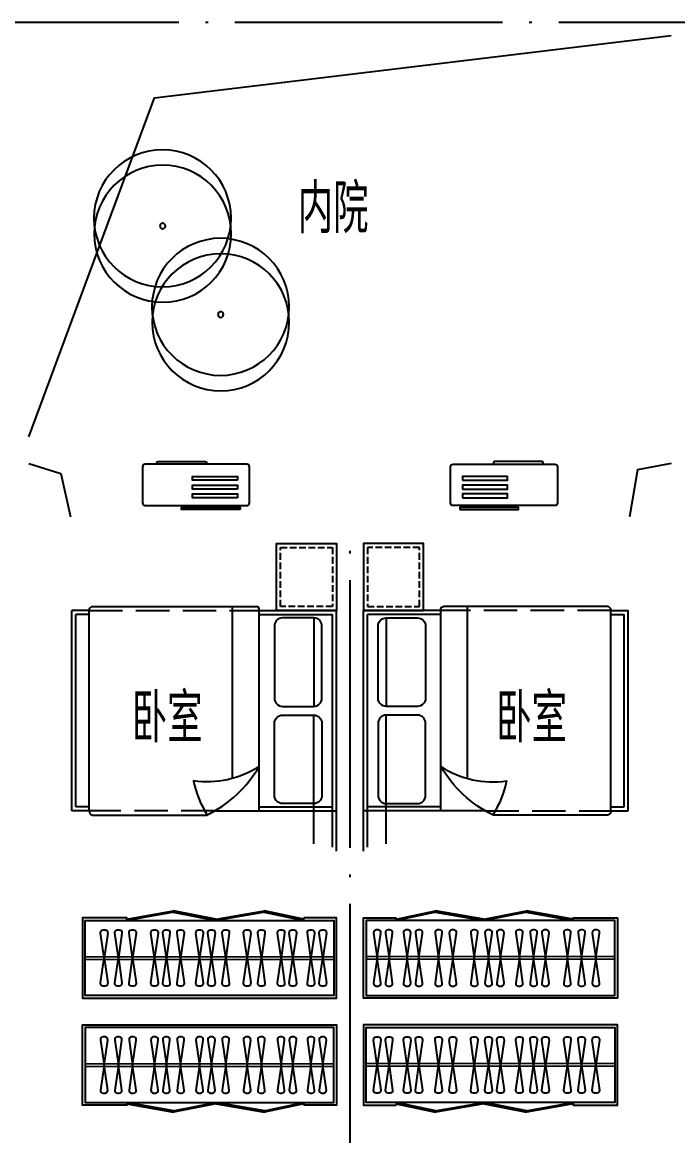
# Model space of a CAD drawing. Extents: x 921942 to 1159542, y -958603 to -790785.
# Drawn here: x 947431 to 952331, y -899241 to -890912 of the extents above; entities that cross this region are included whole.
import ezdxf

# ---------------------------------------------------------------- set-up
doc = ezdxf.new("R2010")
doc.units = 0
doc.header["$LTSCALE"] = 1000
doc.header["$MEASUREMENT"] = 0
doc.linetypes.add('DASH', pattern=[0.35, 0.25, -0.1])
doc.linetypes.add('DOTE', pattern=[2.42, 2, -0.2, 0.02, -0.2])
doc.layers.get('0').update_dxf_attribs({"linetype": 'CONTINUOUS'})
for name, color, linetype in [('DOTE', 1, 'DOTE'), ('TT', 7, 'CONTINUOUS'), ('家具', 8, 'CONTINUOUS'), ('树', 86, 'CONTINUOUS'), ('看线', 2, 'CONTINUOUS'), ('空调', 8, 'CONTINUOUS'), ('造型墙', 55, 'CONTINUOUS'), ('面积线', 3, 'CONTINUOUS')]:
    doc.layers.add(name, color=color, linetype=linetype)
doc.styles.get("Standard").update_dxf_attribs({"font": 'GBENOR', "bigfont": 'GBCBIG'})

# ---------------------------------------------------------------- blocks, each defined once
blk = doc.blocks.new('空调机')
at = {"layer": '空调', "color": 8}
for p, q in [((2416486.3, -275315.1), (2416486.3, -275325.1)), ((2416849.2, -275305.1), (2416496.3, -275305.1)), ((2416859.2, -275325.1), (2416859.2, -275315.1))]:
    blk.add_line(p, q, dxfattribs=at)
blk.add_lwpolyline([(2416186, -275325.1), (2416946, -275325.1, -0.414214), (2416966, -275345.1), (2416966, -275615.1, -0.414214), (2416946, -275635.1), (2416186, -275635.1, -0.414214), (2416166, -275615.1), (2416166, -275345.1, -0.414214)], format="xyb", close=True, dxfattribs=at)
for points in [[(2416256.4, -275445), (2416591.9, -275445), (2416591.9, -275416.1), (2416256.4, -275416.1)], [(2416256.4, -275510.8), (2416591.9, -275510.8), (2416591.9, -275481.9), (2416256.4, -275481.9)], [(2416256.4, -275576.6), (2416591.9, -275576.6), (2416591.9, -275547.7), (2416256.4, -275547.7)], [(2416235.2, -275664.2), (2416675.1, -275664.2), (2416675.1, -275649.1), (2416235.2, -275649.1)]]:
    blk.add_lwpolyline(points, close=True, dxfattribs=at)
for centre, start, end in [((2416496.3, -275315.1), 90, 180), ((2416849.2, -275315.1), 0, 90)]:
    blk.add_arc(centre, 10, start, end, dxfattribs=at)
blk = doc.blocks.new('dgfgf')
at = {"layer": '家具'}
blk.add_lwpolyline([(7597.4, -62676.2), (7147.4, -62676.2), (7147.4, -63176.2), (7597.4, -63176.2), (7597.4, -62676.2), (7517.4, -62676.2)], dxfattribs=at)
at = {"layer": '家具', "color": 251, "linetype": 'DASH', "ltscale": 0.2}
blk.add_lwpolyline([(7567.4, -62706.2), (7177.4, -62706.2), (7177.4, -63146.2), (7567.4, -63146.2)], close=True, dxfattribs=at)
blk = doc.blocks.new('c001')
at = {"layer": '家具'}
for p, q in [((772222.2, -862958.6), (772222.2, -861458.6)), ((772352.2, -861458.6), (772222.2, -861458.6)), ((772352.2, -861488.6), (772252.2, -861488.6)), ((772252.2, -862928.6), (772252.2, -861488.6)), ((772352.2, -862958.6), (772352.2, -861458.6)), ((772372.2, -861428.6), (773603, -861428.6)), ((773422.7, -862706), (773422.7, -861428.6)), ((773623, -862958.6), (773623, -861448.6)), ((773623, -861458.6), (774202.1, -861458.6)), ((773623, -861488.6), (774172.1, -861488.6)), ((772352.2, -862958.6), (772222.2, -862958.6)), ((772352.2, -862928.6), (772252.2, -862928.6)), ((772372.2, -862988.6), (773235.1, -862988.6)), ((773289.8, -862958.6), (774202.1, -862958.6)), ((773623, -862928.6), (774172.1, -862928.6))]:
    blk.add_line(p, q, dxfattribs=at)
at = {"layer": '家具', "linetype": 'DASH'}
for p, q in [((772352.2, -861458.6), (773623, -861458.6)), ((773289.8, -862958.6), (772352.2, -862958.6))]:
    blk.add_line(p, q, dxfattribs=at)
at = {"layer": '家具'}
for points in [[(774032.3, -861514), (773796.9, -861514, 0.414214), (773736.9, -861574), (773736.9, -862115.8, 0.414214), (773796.9, -862175.8), (774032.3, -862175.8, 0.414214), (774092.3, -862115.8), (774092.3, -861574, 0.414214)], [(774032.3, -862903.1), (773796.9, -862903.1, -0.414214), (773736.9, -862843.1), (773736.9, -862301.4, -0.414214), (773796.9, -862241.4), (774032.3, -862241.4, -0.414214), (774092.3, -862301.4), (774092.3, -862843.1, -0.414214)]]:
    blk.add_lwpolyline(points, format="xyb", close=True, dxfattribs=at)
blk.add_lwpolyline([(773623, -862625.9, -0.180302), (773131.3, -862734, 0.088637), (773235.1, -862988.5, -28871.271551)], format="xyb", dxfattribs=at)
for centre, radius, start, end in [((772382.8, -861457.3), 30.7, 110.30826, 182.31161), ((773603, -861448.6), 20, 0, 90), ((772810.6, -862145.3), 944, 296.72269, 329.39253), ((772382.9, -862959.8), 30.7, 177.68478, 249.64336)]:
    blk.add_arc(centre, radius, start, end, dxfattribs=at)
at = {"layer": '家具', "extrusion": (0, 0, -1), "zscale": -1}
blk.add_blockref('dgfgf', (-781349.6, -798282.4), dxfattribs=at)
blk = doc.blocks.new('$plan$00000428')
for centre, radius in [((-44.7, 29.2), 445), ((38.8, -26.7), 445), ((-2.9, 1.3), 18.1)]:
    blk.add_circle(centre, radius)
at = {"width": 0.8, "flags": 9}
for tag in ['YSIZE', 'XSIZE']:
    blk.add_attdef(tag, (-5.1, 0), '', height=0.2, dxfattribs=at)
blk = doc.blocks.new('asfsdgdfhfgj')
at = {"layer": 'DOTE', "linetype": 'DOTE'}
for p, q in [((-9100, 4892.3), (16361.3, 4892.3)), ((-3400, -13382.1), (-3400, 1092.3))]:
    blk.add_line(p, q, dxfattribs=at)

msp = doc.modelspace()

# ---------------------------------------------------------------- linework, layer by layer
at = {"layer": '家具'}
for p, q in [((949611, -895367.5), (949611, -896029.3)), ((949750.9, -897082.1), (949750.9, -895342.1)), ((949780.9, -897112.1), (949780.9, -895312.1)), ((949980.9, -897112.1), (949980.9, -895312.1)), ((950010.9, -897082.1), (950010.9, -895342.1)), ((950150.7, -895367.5), (950150.7, -896029.3)), ((949611, -897056.6), (949611, -896094.9)), ((950150.7, -897056.6), (950150.7, -896094.9)), ((949535.6, -897632.1), (949535.6, -897612.1)), ((950226.2, -897632.1), (950226.2, -897612.1)), ((949535.6, -898992.1), (949535.6, -899012.1)), ((950226.2, -898992.1), (950226.2, -899012.1))]:
    msp.add_line(p, q, dxfattribs=at)
at = {"layer": '家具', "color": 8}
for p, q in [((947900.9, -897901.7), (949760.9, -897902.1)), ((947900.9, -897921.7), (949760.9, -897922.1)), ((951860.9, -897901.7), (950000.9, -897902.1)), ((951860.9, -897921.7), (950000.9, -897922.1)), ((947900.9, -898702.4), (949760.9, -898702.1)), ((947900.9, -898722.4), (949760.9, -898722.1)), ((951860.9, -898702.4), (950000.9, -898702.1)), ((951860.9, -898722.4), (950000.9, -898722.1))]:
    msp.add_line(p, q, dxfattribs=at)
at = {"layer": '家具'}
for points in [[(948211.7, -897631.7), (948211.7, -897611.7), (947880.9, -897611.7), (947880.9, -898211.7), (949780.9, -898212.1), (949780.9, -897612.1), (949535.6, -897612.1)], [(948212.9, -897631.7), (949535.6, -897632.1), (949760.9, -897632.1), (949760.9, -898192.1), (947900.9, -898191.7), (947900.9, -897631.7), (948212.9, -897631.7)], [(951550.1, -897631.7), (951550.1, -897611.7), (951880.9, -897611.7), (951880.9, -898211.7), (949980.9, -898212.1), (949980.9, -897612.1), (950226.2, -897612.1)], [(951548.9, -897631.7), (950226.2, -897632.1), (950000.9, -897632.1), (950000.9, -898192.1), (951860.9, -898191.7), (951860.9, -897631.7), (951548.9, -897631.7)], [(948211.7, -898992.4), (948211.7, -899012.4), (947880.9, -899012.4), (947880.9, -898412.4), (949780.9, -898412.1), (949780.9, -899012.1), (949535.6, -899012.1)], [(948212.9, -898992.4), (949535.6, -898992.1), (949760.9, -898992.1), (949760.9, -898432.1), (947900.9, -898432.4), (947900.9, -898992.4), (948212.9, -898992.4)], [(951550.1, -898992.4), (951550.1, -899012.4), (951880.9, -899012.4), (951880.9, -898412.4), (949980.9, -898412.1), (949980.9, -899012.1), (950226.2, -899012.1)], [(951548.9, -898992.4), (950226.2, -898992.1), (950000.9, -898992.1), (950000.9, -898432.1), (951860.9, -898432.4), (951860.9, -898992.4), (951548.9, -898992.4)]]:
    msp.add_lwpolyline(points, dxfattribs=at)
for points in [[(948213.6, -897621.9), (948560.9, -897558.8), (948562.7, -897568.6), (948215.4, -897631.7)], [(948877.6, -897621.9), (948560.9, -897558.8), (948559, -897568.6), (948875.8, -897631.7)], [(948879.6, -897622.1), (949241.5, -897559), (949243.3, -897568.8), (948881.4, -897631.9)], [(949535.6, -897622.1), (949241.5, -897559), (949239.7, -897568.8), (949533.8, -897631.9)], [(950226.2, -897622.1), (950520.3, -897559), (950522.1, -897568.8), (950228, -897631.9)], [(950882.2, -897622.1), (950520.3, -897559), (950518.5, -897568.8), (950880.4, -897631.9)], [(950884.1, -897621.9), (951200.9, -897558.8), (951202.7, -897568.6), (950886, -897631.7)], [(951548.2, -897621.9), (951200.9, -897558.8), (951199.1, -897568.6), (951546.4, -897631.7)], [(948213.6, -899002.3), (948560.9, -899065.4), (948562.7, -899055.6), (948215.4, -898992.4)], [(948877.6, -899002.3), (948560.9, -899065.4), (948559, -899055.6), (948875.8, -898992.4)], [(948879.6, -899002.1), (949241.5, -899065.2), (949243.3, -899055.4), (948881.4, -898992.3)], [(949535.6, -899002.1), (949241.5, -899065.2), (949239.7, -899055.4), (949533.8, -898992.3)], [(950226.2, -899002.1), (950520.3, -899065.2), (950522.1, -899055.4), (950228, -898992.3)], [(950882.2, -899002.1), (950520.3, -899065.2), (950518.5, -899055.4), (950880.4, -898992.3)], [(950884.1, -899002.3), (951200.9, -899065.4), (951202.7, -899055.6), (950886, -898992.4)], [(951548.2, -899002.3), (951200.9, -899065.4), (951199.1, -899055.6), (951546.4, -898992.4)]]:
    msp.add_lwpolyline(points, close=True, dxfattribs=at)
at = {"layer": '家具', "color": 8}
for points in [[(948015.4, -898098.7), (948042.3, -897911.7), (948015.4, -897724.8, -0.459921), (948035.2, -897701.7), (948049.5, -897701.7, -0.459921), (948069.3, -897724.8), (948042.3, -897911.7), (948069.3, -898098.7, -0.459921), (948049.5, -898121.7), (948035.2, -898121.7, -0.459921)], [(948122.1, -898098.7), (948149.1, -897911.7), (948122.1, -897724.8, -0.459921), (948141.9, -897701.7), (948156.2, -897701.7, -0.459921), (948176, -897724.8), (948149.1, -897911.7), (948176, -898098.7, -0.459921), (948156.2, -898121.7), (948141.9, -898121.7, -0.459921)], [(948228.9, -898098.7), (948255.8, -897911.7), (948228.9, -897724.8, -0.459921), (948248.6, -897701.7), (948262.9, -897701.7, -0.459921), (948282.7, -897724.8), (948255.8, -897911.7), (948282.7, -898098.7, -0.459921), (948262.9, -898121.7), (948248.6, -898121.7, -0.459921)], [(948392.7, -898098.7), (948419.6, -897911.7), (948392.7, -897724.8, -0.459921), (948412.5, -897701.7), (948426.8, -897701.7, -0.459921), (948446.6, -897724.8), (948419.6, -897911.7), (948446.6, -898098.7, -0.459921), (948426.8, -898121.7), (948412.5, -898121.7, -0.459921)], [(948481.1, -898098.7), (948508.1, -897911.7), (948481.1, -897724.8, -0.459921), (948500.9, -897701.7), (948515.2, -897701.7, -0.459921), (948535, -897724.8), (948508.1, -897911.7), (948535, -898098.7, -0.459921), (948515.2, -898121.7), (948500.9, -898121.7, -0.459921)], [(948587.9, -898098.7), (948614.8, -897911.7), (948587.9, -897724.8, -0.459921), (948607.6, -897701.7), (948621.9, -897701.7, -0.459921), (948641.7, -897724.8), (948614.8, -897911.7), (948641.7, -898098.7, -0.459921), (948621.9, -898121.7), (948607.6, -898121.7, -0.459921)], [(948729.5, -898098.7), (948756.5, -897911.7), (948729.5, -897724.8, -0.459921), (948749.3, -897701.7), (948763.6, -897701.7, -0.459921), (948783.4, -897724.8), (948756.5, -897911.7), (948783.4, -898098.7, -0.459921), (948763.6, -898121.7), (948749.3, -898121.7, -0.459921)], [(948818, -898098.7), (948844.9, -897911.7), (948818, -897724.8, -0.459921), (948837.7, -897701.7), (948852.1, -897701.7, -0.459921), (948871.8, -897724.8), (948844.9, -897911.7), (948871.8, -898098.7, -0.459921), (948852.1, -898121.7), (948837.7, -898121.7, -0.459921)], [(948924.7, -898098.7), (948951.6, -897911.7), (948924.7, -897724.8, -0.459921), (948944.5, -897701.7), (948958.8, -897701.7, -0.459921), (948978.5, -897724.8), (948951.6, -897911.7), (948978.5, -898098.7, -0.459921), (948958.8, -898121.7), (948944.5, -898121.7, -0.459921)], [(949084.8, -898098.7), (949111.7, -897911.7), (949084.8, -897724.8, -0.459921), (949104.5, -897701.7), (949118.8, -897701.7, -0.459921), (949138.6, -897724.8), (949111.7, -897911.7), (949138.6, -898098.7, -0.459921), (949118.8, -898121.7), (949104.5, -898121.7, -0.459921)], [(949191.5, -898098.7), (949218.4, -897911.7), (949191.5, -897724.8, -0.459921), (949211.2, -897701.7), (949225.6, -897701.7, -0.459921), (949245.3, -897724.8), (949218.4, -897911.7), (949245.3, -898098.7, -0.459921), (949225.6, -898121.7), (949211.2, -898121.7, -0.459921)], [(949338.5, -898098.7), (949365.4, -897911.7), (949338.5, -897724.8, -0.459921), (949358.2, -897701.7), (949372.5, -897701.7, -0.459921), (949392.3, -897724.8), (949365.4, -897911.7), (949392.3, -898098.7, -0.459921), (949372.5, -898121.7), (949358.2, -898121.7, -0.459921)], [(949426.9, -898098.7), (949453.8, -897911.7), (949426.9, -897724.8, -0.459921), (949446.6, -897701.7), (949461, -897701.7, -0.459921), (949480.7, -897724.8), (949453.8, -897911.7), (949480.7, -898098.7, -0.459921), (949461, -898121.7), (949446.6, -898121.7, -0.459921)], [(949562.1, -898098.7), (949589, -897911.7), (949562.1, -897724.8, -0.459921), (949581.9, -897701.7), (949596.2, -897701.7, -0.459921), (949615.9, -897724.8), (949589, -897911.7), (949615.9, -898098.7, -0.459921), (949596.2, -898121.7), (949581.9, -898121.7, -0.459921)], [(949650.5, -898098.7), (949677.5, -897911.7), (949650.5, -897724.8, -0.459921), (949670.3, -897701.7), (949684.6, -897701.7, -0.459921), (949704.4, -897724.8), (949677.5, -897911.7), (949704.4, -898098.7, -0.459921), (949684.6, -898121.7), (949670.3, -898121.7, -0.459921)], [(950111.3, -898098.7), (950084.3, -897911.7), (950111.3, -897724.8, 0.459921), (950091.5, -897701.7), (950077.2, -897701.7, 0.459921), (950057.4, -897724.8), (950084.3, -897911.7), (950057.4, -898098.7, 0.459921), (950077.2, -898121.7), (950091.5, -898121.7, 0.459921)], [(950199.7, -898098.7), (950172.8, -897911.7), (950199.7, -897724.8, 0.459921), (950179.9, -897701.7), (950165.6, -897701.7, 0.459921), (950145.8, -897724.8), (950172.8, -897911.7), (950145.8, -898098.7, 0.459921), (950165.6, -898121.7), (950179.9, -898121.7, 0.459921)], [(950334.9, -898098.7), (950308, -897911.7), (950334.9, -897724.8, 0.459921), (950315.1, -897701.7), (950300.8, -897701.7, 0.459921), (950281.1, -897724.8), (950308, -897911.7), (950281.1, -898098.7, 0.459921), (950300.8, -898121.7), (950315.1, -898121.7, 0.459921)], [(950423.3, -898098.7), (950396.4, -897911.7), (950423.3, -897724.8, 0.459921), (950403.6, -897701.7), (950389.3, -897701.7, 0.459921), (950369.5, -897724.8), (950396.4, -897911.7), (950369.5, -898098.7, 0.459921), (950389.3, -898121.7), (950403.6, -898121.7, 0.459921)], [(950570.3, -898098.7), (950543.4, -897911.7), (950570.3, -897724.8, 0.459921), (950550.5, -897701.7), (950536.2, -897701.7, 0.459921), (950516.5, -897724.8), (950543.4, -897911.7), (950516.5, -898098.7, 0.459921), (950536.2, -898121.7), (950550.5, -898121.7, 0.459921)], [(950677, -898098.7), (950650.1, -897911.7), (950677, -897724.8, 0.459921), (950657.3, -897701.7), (950643, -897701.7, 0.459921), (950623.2, -897724.8), (950650.1, -897911.7), (950623.2, -898098.7, 0.459921), (950643, -898121.7), (950657.3, -898121.7, 0.459921)], [(950837.1, -898098.7), (950810.2, -897911.7), (950837.1, -897724.8, 0.459921), (950817.3, -897701.7), (950803, -897701.7, 0.459921), (950783.2, -897724.8), (950810.2, -897911.7), (950783.2, -898098.7, 0.459921), (950803, -898121.7), (950817.3, -898121.7, 0.459921)], [(950943.8, -898098.7), (950916.9, -897911.7), (950943.8, -897724.8, 0.459921), (950924, -897701.7), (950909.7, -897701.7, 0.459921), (950890, -897724.8), (950916.9, -897911.7), (950890, -898098.7, 0.459921), (950909.7, -898121.7), (950924, -898121.7, 0.459921)], [(951032.2, -898098.7), (951005.3, -897911.7), (951032.2, -897724.8, 0.459921), (951012.5, -897701.7), (950998.2, -897701.7, 0.459921), (950978.4, -897724.8), (951005.3, -897911.7), (950978.4, -898098.7, 0.459921), (950998.2, -898121.7), (951012.5, -898121.7, 0.459921)], [(951173.9, -898098.7), (951147, -897911.7), (951173.9, -897724.8, 0.459921), (951154.1, -897701.7), (951139.8, -897701.7, 0.459921), (951120.1, -897724.8), (951147, -897911.7), (951120.1, -898098.7, 0.459921), (951139.8, -898121.7), (951154.1, -898121.7, 0.459921)], [(951280.6, -898098.7), (951253.7, -897911.7), (951280.6, -897724.8, 0.459921), (951260.9, -897701.7), (951246.6, -897701.7, 0.459921), (951226.8, -897724.8), (951253.7, -897911.7), (951226.8, -898098.7, 0.459921), (951246.6, -898121.7), (951260.9, -898121.7, 0.459921)], [(951369.1, -898098.7), (951342.1, -897911.7), (951369.1, -897724.8, 0.459921), (951349.3, -897701.7), (951335, -897701.7, 0.459921), (951315.2, -897724.8), (951342.1, -897911.7), (951315.2, -898098.7, 0.459921), (951335, -898121.7), (951349.3, -898121.7, 0.459921)], [(951532.9, -898098.7), (951506, -897911.7), (951532.9, -897724.8, 0.459921), (951513.1, -897701.7), (951498.8, -897701.7, 0.459921), (951479.1, -897724.8), (951506, -897911.7), (951479.1, -898098.7, 0.459921), (951498.8, -898121.7), (951513.1, -898121.7, 0.459921)], [(951639.6, -898098.7), (951612.7, -897911.7), (951639.6, -897724.8, 0.459921), (951619.9, -897701.7), (951605.6, -897701.7, 0.459921), (951585.8, -897724.8), (951612.7, -897911.7), (951585.8, -898098.7, 0.459921), (951605.6, -898121.7), (951619.9, -898121.7, 0.459921)], [(951746.4, -898098.7), (951719.4, -897911.7), (951746.4, -897724.8, 0.459921), (951726.6, -897701.7), (951712.3, -897701.7, 0.459921), (951692.5, -897724.8), (951719.4, -897911.7), (951692.5, -898098.7, 0.459921), (951712.3, -898121.7), (951726.6, -898121.7, 0.459921)], [(948015.4, -898525.5), (948042.3, -898712.4), (948015.4, -898899.4, 0.459921), (948035.2, -898922.4), (948049.5, -898922.4, 0.459921), (948069.3, -898899.4), (948042.3, -898712.4), (948069.3, -898525.5, 0.459921), (948049.5, -898502.4), (948035.2, -898502.4, 0.459921)], [(948122.1, -898525.5), (948149.1, -898712.4), (948122.1, -898899.4, 0.459921), (948141.9, -898922.4), (948156.2, -898922.4, 0.459921), (948176, -898899.4), (948149.1, -898712.4), (948176, -898525.5, 0.459921), (948156.2, -898502.4), (948141.9, -898502.4, 0.459921)], [(948228.9, -898525.5), (948255.8, -898712.4), (948228.9, -898899.4, 0.459921), (948248.6, -898922.4), (948262.9, -898922.4, 0.459921), (948282.7, -898899.4), (948255.8, -898712.4), (948282.7, -898525.5, 0.459921), (948262.9, -898502.4), (948248.6, -898502.4, 0.459921)], [(948392.7, -898525.5), (948419.6, -898712.4), (948392.7, -898899.4, 0.459921), (948412.5, -898922.4), (948426.8, -898922.4, 0.459921), (948446.6, -898899.4), (948419.6, -898712.4), (948446.6, -898525.5, 0.459921), (948426.8, -898502.4), (948412.5, -898502.4, 0.459921)], [(948481.1, -898525.5), (948508.1, -898712.4), (948481.1, -898899.4, 0.459921), (948500.9, -898922.4), (948515.2, -898922.4, 0.459921), (948535, -898899.4), (948508.1, -898712.4), (948535, -898525.5, 0.459921), (948515.2, -898502.4), (948500.9, -898502.4, 0.459921)], [(948587.9, -898525.5), (948614.8, -898712.4), (948587.9, -898899.4, 0.459921), (948607.6, -898922.4), (948621.9, -898922.4, 0.459921), (948641.7, -898899.4), (948614.8, -898712.4), (948641.7, -898525.5, 0.459921), (948621.9, -898502.4), (948607.6, -898502.4, 0.459921)], [(948729.5, -898525.5), (948756.5, -898712.4), (948729.5, -898899.4, 0.459921), (948749.3, -898922.4), (948763.6, -898922.4, 0.459921), (948783.4, -898899.4), (948756.5, -898712.4), (948783.4, -898525.5, 0.459921), (948763.6, -898502.4), (948749.3, -898502.4, 0.459921)], [(948818, -898525.5), (948844.9, -898712.4), (948818, -898899.4, 0.459921), (948837.7, -898922.4), (948852.1, -898922.4, 0.459921), (948871.8, -898899.4), (948844.9, -898712.4), (948871.8, -898525.5, 0.459921), (948852.1, -898502.4), (948837.7, -898502.4, 0.459921)], [(948924.7, -898525.5), (948951.6, -898712.4), (948924.7, -898899.4, 0.459921), (948944.5, -898922.4), (948958.8, -898922.4, 0.459921), (948978.5, -898899.4), (948951.6, -898712.4), (948978.5, -898525.5, 0.459921), (948958.8, -898502.4), (948944.5, -898502.4, 0.459921)], [(949084.8, -898525.5), (949111.7, -898712.4), (949084.8, -898899.4, 0.459921), (949104.5, -898922.4), (949118.8, -898922.4, 0.459921), (949138.6, -898899.4), (949111.7, -898712.4), (949138.6, -898525.5, 0.459921), (949118.8, -898502.4), (949104.5, -898502.4, 0.459921)], [(949191.5, -898525.5), (949218.4, -898712.4), (949191.5, -898899.4, 0.459921), (949211.2, -898922.4), (949225.6, -898922.4, 0.459921), (949245.3, -898899.4), (949218.4, -898712.4), (949245.3, -898525.5, 0.459921), (949225.6, -898502.4), (949211.2, -898502.4, 0.459921)], [(949338.5, -898525.5), (949365.4, -898712.4), (949338.5, -898899.4, 0.459921), (949358.2, -898922.4), (949372.5, -898922.4, 0.459921), (949392.3, -898899.4), (949365.4, -898712.4), (949392.3, -898525.5, 0.459921), (949372.5, -898502.4), (949358.2, -898502.4, 0.459921)], [(949426.9, -898525.5), (949453.8, -898712.4), (949426.9, -898899.4, 0.459921), (949446.6, -898922.4), (949461, -898922.4, 0.459921), (949480.7, -898899.4), (949453.8, -898712.4), (949480.7, -898525.5, 0.459921), (949461, -898502.4), (949446.6, -898502.4, 0.459921)], [(949562.1, -898525.5), (949589, -898712.4), (949562.1, -898899.4, 0.459921), (949581.9, -898922.4), (949596.2, -898922.4, 0.459921), (949615.9, -898899.4), (949589, -898712.4), (949615.9, -898525.5, 0.459921), (949596.2, -898502.4), (949581.9, -898502.4, 0.459921)], [(949650.5, -898525.5), (949677.5, -898712.4), (949650.5, -898899.4, 0.459921), (949670.3, -898922.4), (949684.6, -898922.4, 0.459921), (949704.4, -898899.4), (949677.5, -898712.4), (949704.4, -898525.5, 0.459921), (949684.6, -898502.4), (949670.3, -898502.4, 0.459921)], [(950111.3, -898525.5), (950084.3, -898712.4), (950111.3, -898899.4, -0.459921), (950091.5, -898922.4), (950077.2, -898922.4, -0.459921), (950057.4, -898899.4), (950084.3, -898712.4), (950057.4, -898525.5, -0.459921), (950077.2, -898502.4), (950091.5, -898502.4, -0.459921)], [(950199.7, -898525.5), (950172.8, -898712.4), (950199.7, -898899.4, -0.459921), (950179.9, -898922.4), (950165.6, -898922.4, -0.459921), (950145.8, -898899.4), (950172.8, -898712.4), (950145.8, -898525.5, -0.459921), (950165.6, -898502.4), (950179.9, -898502.4, -0.459921)], [(950334.9, -898525.5), (950308, -898712.4), (950334.9, -898899.4, -0.459921), (950315.1, -898922.4), (950300.8, -898922.4, -0.459921), (950281.1, -898899.4), (950308, -898712.4), (950281.1, -898525.5, -0.459921), (950300.8, -898502.4), (950315.1, -898502.4, -0.459921)], [(950423.3, -898525.5), (950396.4, -898712.4), (950423.3, -898899.4, -0.459921), (950403.6, -898922.4), (950389.3, -898922.4, -0.459921), (950369.5, -898899.4), (950396.4, -898712.4), (950369.5, -898525.5, -0.459921), (950389.3, -898502.4), (950403.6, -898502.4, -0.459921)], [(950570.3, -898525.5), (950543.4, -898712.4), (950570.3, -898899.4, -0.459921), (950550.5, -898922.4), (950536.2, -898922.4, -0.459921), (950516.5, -898899.4), (950543.4, -898712.4), (950516.5, -898525.5, -0.459921), (950536.2, -898502.4), (950550.5, -898502.4, -0.459921)], [(950677, -898525.5), (950650.1, -898712.4), (950677, -898899.4, -0.459921), (950657.3, -898922.4), (950643, -898922.4, -0.459921), (950623.2, -898899.4), (950650.1, -898712.4), (950623.2, -898525.5, -0.459921), (950643, -898502.4), (950657.3, -898502.4, -0.459921)], [(950837.1, -898525.5), (950810.2, -898712.4), (950837.1, -898899.4, -0.459921), (950817.3, -898922.4), (950803, -898922.4, -0.459921), (950783.2, -898899.4), (950810.2, -898712.4), (950783.2, -898525.5, -0.459921), (950803, -898502.4), (950817.3, -898502.4, -0.459921)], [(950943.8, -898525.5), (950916.9, -898712.4), (950943.8, -898899.4, -0.459921), (950924, -898922.4), (950909.7, -898922.4, -0.459921), (950890, -898899.4), (950916.9, -898712.4), (950890, -898525.5, -0.459921), (950909.7, -898502.4), (950924, -898502.4, -0.459921)], [(951032.2, -898525.5), (951005.3, -898712.4), (951032.2, -898899.4, -0.459921), (951012.5, -898922.4), (950998.2, -898922.4, -0.459921), (950978.4, -898899.4), (951005.3, -898712.4), (950978.4, -898525.5, -0.459921), (950998.2, -898502.4), (951012.5, -898502.4, -0.459921)], [(951173.9, -898525.5), (951147, -898712.4), (951173.9, -898899.4, -0.459921), (951154.1, -898922.4), (951139.8, -898922.4, -0.459921), (951120.1, -898899.4), (951147, -898712.4), (951120.1, -898525.5, -0.459921), (951139.8, -898502.4), (951154.1, -898502.4, -0.459921)], [(951280.6, -898525.5), (951253.7, -898712.4), (951280.6, -898899.4, -0.459921), (951260.9, -898922.4), (951246.6, -898922.4, -0.459921), (951226.8, -898899.4), (951253.7, -898712.4), (951226.8, -898525.5, -0.459921), (951246.6, -898502.4), (951260.9, -898502.4, -0.459921)], [(951369.1, -898525.5), (951342.1, -898712.4), (951369.1, -898899.4, -0.459921), (951349.3, -898922.4), (951335, -898922.4, -0.459921), (951315.2, -898899.4), (951342.1, -898712.4), (951315.2, -898525.5, -0.459921), (951335, -898502.4), (951349.3, -898502.4, -0.459921)], [(951532.9, -898525.5), (951506, -898712.4), (951532.9, -898899.4, -0.459921), (951513.1, -898922.4), (951498.8, -898922.4, -0.459921), (951479.1, -898899.4), (951506, -898712.4), (951479.1, -898525.5, -0.459921), (951498.8, -898502.4), (951513.1, -898502.4, -0.459921)], [(951639.6, -898525.5), (951612.7, -898712.4), (951639.6, -898899.4, -0.459921), (951619.9, -898922.4), (951605.6, -898922.4, -0.459921), (951585.8, -898899.4), (951612.7, -898712.4), (951585.8, -898525.5, -0.459921), (951605.6, -898502.4), (951619.9, -898502.4, -0.459921)], [(951746.4, -898525.5), (951719.4, -898712.4), (951746.4, -898899.4, -0.459921), (951726.6, -898922.4), (951712.3, -898922.4, -0.459921), (951692.5, -898899.4), (951719.4, -898712.4), (951692.5, -898525.5, -0.459921), (951712.3, -898502.4), (951726.6, -898502.4, -0.459921)]]:
    msp.add_lwpolyline(points, format="xyb", close=True, dxfattribs=at)
at = {"layer": '看线', "color": 8}
msp.add_lwpolyline([(947480.9, -894012.1), (948419.3, -891478.3), (952280.9, -891012.1)], dxfattribs=at)
at = {"layer": '造型墙'}
for points in [[(947480.9, -894212.1), (947718.1, -894287.4), (947790.9, -894612.1)], [(952280.9, -894212.1), (952029.5, -894260.6), (951970.9, -894612.1)]]:
    msp.add_lwpolyline(points, dxfattribs=at)

# ---------------------------------------------------------------- block references
at = {"layer": '树', "xscale": 1.152000000086502, "yscale": -1.152000000001863, "zscale": 1.152, "rotation": 237.0761532164648}
for p in [(948479.4, -892439.9), (948913.1, -893102.2)]:
    msp.add_blockref('$plan$00000428', p, dxfattribs=at)
at = {"layer": '空调', "xscale": -1}
msp.add_blockref('空调机', (3365295.5, -618892.8), dxfattribs=at)
at = {"layer": '空调'}
msp.add_blockref('空调机', (-1465533.8, -618892.8), dxfattribs=at)
at = {"layer": '造型墙'}
msp.add_blockref('c001', (175578.8, -33853.5), dxfattribs=at)
at = {"layer": '造型墙', "xscale": -1}
msp.add_blockref('c001', (1724183, -33853.5), dxfattribs=at)
at = {"layer": '面积线'}
msp.add_blockref('asfsdgdfhfgj', (953280.9, -895804.4), dxfattribs=at)

# ---------------------------------------------------------------- texts
at = {"layer": 'TT', "color": 0, "linetype": 'Continuous'}
for s, p in [('内院', (949489.9, -892490)), ('卧室', (948248.8, -896300.1)), ('卧室', (950973.9, -896300.1))]:
    msp.add_text(s, height=367.5, dxfattribs=at).set_placement(p)

doc.saveas('drawing.dxf')
